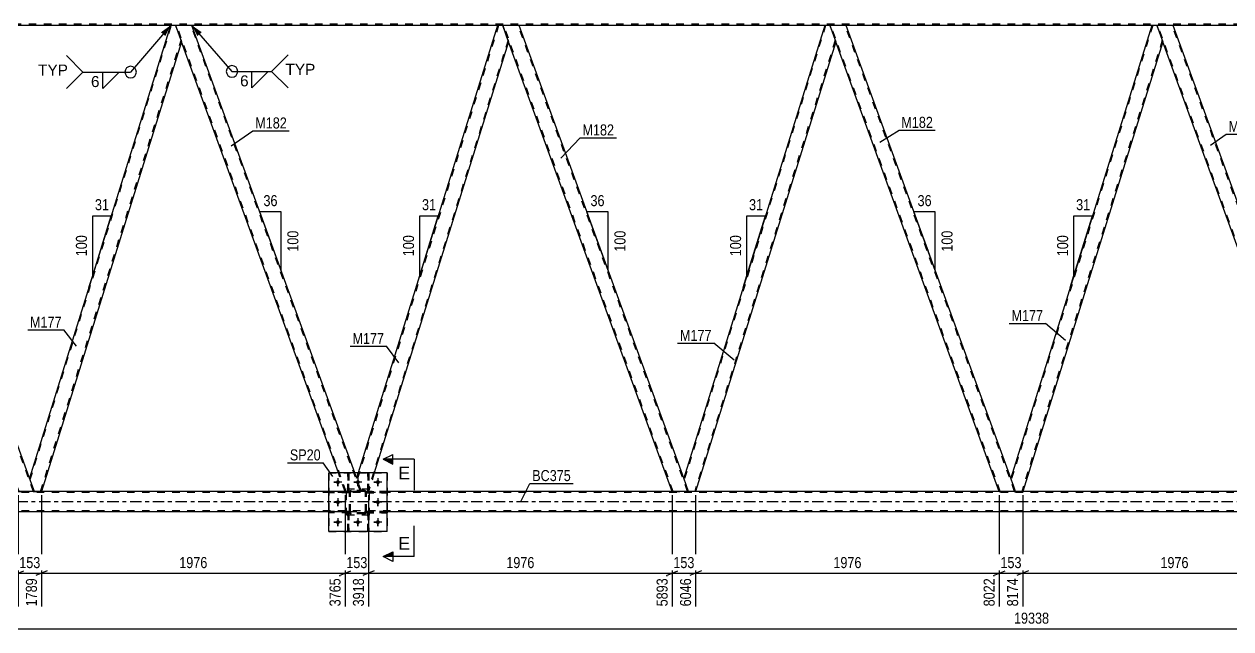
# Model space of a CAD drawing. Header units: millimetres. Extents: x 0 to 841, y 0 to 594.
# Drawn here: x 162 to 476.1, y 278.6 to 435.9 of the extents above; entities that cross this region are included whole.
import ezdxf

# ---------------------------------------------------------------- set-up
doc = ezdxf.new("R2010")
doc.units = ezdxf.units.MM
doc.linetypes.add('DXK_LINE_DOT2', pattern=[3.9198, 1.9599, -1.9599])
doc.linetypes.add('DXK_LINE_DOT3', pattern=[5.9187, 2.979, -0.9799, 0.9799, -0.9799])
doc.styles.add('Arial', font='ARIAL.TTF', dxfattribs={"height": 0.2})
doc.styles.add('Arial Narrow', font='ARIALN.TTF', dxfattribs={"height": 0.2})

# ---------------------------------------------------------------- blocks, each defined once
blk = doc.blocks.new('Part-103609051-4089 - 3646')
at = {"color": 7, "linetype": 'DXK_LINE_DOT2'}
for p, q in [((251.43, 314.29), (251.43, 319.13)), ((251.43, 319.13), (251.75, 319.13)), ((251.75, 319.13), (251.75, 314.29)), ((251.43, 314.89), (251.75, 314.89)), ((251.75, 314.29), (251.43, 314.29))]:
    blk.add_line(p, q, dxfattribs=at)
blk = doc.blocks.new('Part-103609051-4116 - 3646')
at = {"color": 7, "linetype": 'DXK_LINE_DOT2'}
for p, q in [((246.68, 314.29), (241.28, 314.29)), ((241.28, 313.97), (241.28, 314.29)), ((246.08, 313.97), (246.08, 314.29)), ((246.68, 314.29), (246.68, 313.97)), ((246.68, 313.97), (241.28, 313.97))]:
    blk.add_line(p, q, dxfattribs=at)
blk = doc.blocks.new('Part-103609051-3855 - 3646')
at = {"color": 2, "linetype": 'Continuous'}
for p, q in [((455.52, 435.53), (418.81, 317.78)), ((456.84, 435.53), (455.52, 435.53)), ((456.84, 435.53), (458.38, 431.28)), ((458.38, 431.28), (421.92, 314.31)), ((420.08, 314.31), (418.81, 317.78))]:
    blk.add_line(p, q, dxfattribs=at)
at = {"color": 7, "linetype": 'DXK_LINE_DOT2'}
for p, q in [((455.77, 435.53), (418.95, 317.41)), ((458.25, 431.66), (421.67, 314.31)), ((421.92, 314.31), (420.08, 314.31))]:
    blk.add_line(p, q, dxfattribs=at)
blk = doc.blocks.new('Part-103609051-3860 - 3646')
at = {"color": 2, "linetype": 'Continuous'}
for p, q in [((461.09, 435.53), (456.84, 435.53)), ((503.46, 319.13), (461.09, 435.53)), ((499.2, 319.13), (458.38, 431.28))]:
    blk.add_line(p, q, dxfattribs=at)
at = {"color": 7, "linetype": 'DXK_LINE_DOT2'}
for p, q in [((456.84, 435.53), (458.38, 431.28)), ((501.21, 314.31), (457.09, 435.53)), ((504.96, 314.31), (460.84, 435.53)), ((500.96, 314.31), (499.2, 319.13)), ((505.21, 314.31), (503.46, 319.13)), ((505.21, 314.31), (500.96, 314.31))]:
    blk.add_line(p, q, dxfattribs=at)
blk = doc.blocks.new('Part-103609051-3875 - 3646')
at = {"color": 2, "linetype": 'Continuous'}
for p, q in [((290.82, 435.53), (286.57, 435.53)), ((333.68, 317.78), (290.82, 435.53)), ((330.69, 314.31), (288.11, 431.28))]:
    blk.add_line(p, q, dxfattribs=at)
at = {"color": 7, "linetype": 'DXK_LINE_DOT2'}
for p, q in [((286.57, 435.53), (288.11, 431.28)), ((330.94, 314.31), (286.82, 435.53)), ((334.69, 314.31), (290.57, 435.53)), ((334.94, 314.31), (333.68, 317.78)), ((330.69, 314.31), (334.94, 314.31))]:
    blk.add_line(p, q, dxfattribs=at)
blk = doc.blocks.new('Bolt-103609051-3882 - 3646')
at = {"color": 1, "linetype": 'Continuous'}
for p, q in [((243.68, 317.77), (243.68, 317.08)), ((248.88, 317.77), (248.88, 317.08)), ((254.08, 317.77), (254.08, 317.08)), ((242.64, 316.73), (243.33, 316.73)), ((243.68, 315.69), (243.68, 316.39)), ((244.72, 316.73), (244.03, 316.73)), ((247.84, 316.73), (248.53, 316.73)), ((248.88, 315.69), (248.88, 316.39)), ((249.92, 316.73), (249.23, 316.73)), ((253.04, 316.73), (253.73, 316.73)), ((254.08, 315.69), (254.08, 316.39)), ((255.12, 316.73), (254.43, 316.73)), ((242.64, 311.53), (243.33, 311.53)), ((243.68, 312.57), (243.68, 311.88)), ((243.68, 310.49), (243.68, 311.19)), ((244.72, 311.53), (244.03, 311.53)), ((253.04, 311.53), (253.73, 311.53)), ((254.08, 312.57), (254.08, 311.88)), ((254.08, 310.49), (254.08, 311.19)), ((255.12, 311.53), (254.43, 311.53)), ((242.64, 306.33), (243.33, 306.33)), ((243.68, 307.37), (243.68, 306.68)), ((243.68, 305.29), (243.68, 305.99)), ((244.72, 306.33), (244.03, 306.33)), ((247.84, 306.33), (248.53, 306.33)), ((248.88, 307.37), (248.88, 306.68)), ((248.88, 305.29), (248.88, 305.99)), ((249.92, 306.33), (249.23, 306.33)), ((253.04, 306.33), (253.73, 306.33)), ((254.08, 307.37), (254.08, 306.68)), ((254.08, 305.29), (254.08, 305.99)), ((255.12, 306.33), (254.43, 306.33))]:
    blk.add_line(p, q, dxfattribs=at)
blk = doc.blocks.new('Part-103609051-3887 - 3646')
at = {"color": 2, "linetype": 'Continuous'}
for p, q in [((370.38, 435.53), (333.68, 317.78)), ((371.7, 435.53), (370.38, 435.53)), ((371.7, 435.53), (373.25, 431.28)), ((373.25, 431.28), (336.79, 314.31)), ((334.94, 314.31), (333.68, 317.78))]:
    blk.add_line(p, q, dxfattribs=at)
at = {"color": 7, "linetype": 'DXK_LINE_DOT2'}
for p, q in [((370.63, 435.53), (333.82, 317.41)), ((373.11, 431.65), (336.54, 314.31)), ((336.79, 314.31), (334.94, 314.31))]:
    blk.add_line(p, q, dxfattribs=at)
blk = doc.blocks.new('Part-103609051-3892 - 3646')
at = {"color": 2, "linetype": 'Continuous'}
for p, q in [((375.96, 435.53), (371.7, 435.53)), ((418.81, 317.78), (375.96, 435.53)), ((415.82, 314.31), (373.25, 431.28))]:
    blk.add_line(p, q, dxfattribs=at)
at = {"color": 7, "linetype": 'DXK_LINE_DOT2'}
for p, q in [((371.7, 435.53), (373.25, 431.28)), ((416.08, 314.31), (371.96, 435.53)), ((419.82, 314.31), (375.7, 435.53)), ((420.08, 314.31), (418.81, 317.78)), ((415.82, 314.31), (420.08, 314.31))]:
    blk.add_line(p, q, dxfattribs=at)
blk = doc.blocks.new('Part-103609051-3917 - 3646')
at = {"color": 7, "linetype": 'DXK_LINE_DOT2'}
for p, q in [((251.88, 314.93), (245.88, 314.93)), ((245.88, 308.13), (245.88, 314.93)), ((251.88, 308.13), (251.88, 314.93)), ((251.88, 308.13), (245.88, 308.13))]:
    blk.add_line(p, q, dxfattribs=at)
blk = doc.blocks.new('Part-103609051-3943 - 3646')
at = {"color": 7, "linetype": 'DXK_LINE_DOT2'}
for p, q in [((246.23, 303.93), (246.23, 308.77)), ((246.23, 308.77), (246.55, 308.77)), ((246.23, 308.17), (246.55, 308.17)), ((246.55, 308.77), (246.55, 303.93)), ((246.55, 303.93), (246.23, 303.93))]:
    blk.add_line(p, q, dxfattribs=at)
blk = doc.blocks.new('Part-103609051-3951 - 3646')
at = {"color": 2, "linetype": 'Continuous'}
for p, q in [((160.42, 314.31), (116.3, 435.53)), ((116.3, 435.53), (120.55, 435.53)), ((163.41, 317.78), (120.55, 435.53))]:
    blk.add_line(p, q, dxfattribs=at)
at = {"color": 7, "linetype": 'DXK_LINE_DOT2'}
for p, q in [((160.67, 314.31), (116.55, 435.53)), ((164.42, 314.31), (120.3, 435.53)), ((164.67, 314.31), (163.41, 317.78)), ((160.42, 314.31), (164.67, 314.31))]:
    blk.add_line(p, q, dxfattribs=at)
blk = doc.blocks.new('Part-103609051-3969 - 3646')
at = {"color": 7, "linetype": 'DXK_LINE_DOT2'}
for p, q in [((251.75, 308.77), (251.43, 308.77)), ((251.43, 308.77), (251.43, 303.93)), ((251.43, 308.17), (251.75, 308.17)), ((251.75, 303.93), (251.75, 308.77)), ((251.43, 303.93), (251.75, 303.93))]:
    blk.add_line(p, q, dxfattribs=at)
blk = doc.blocks.new('Part-103609051-3975 - 3646')
at = {"color": 2, "linetype": 'Continuous'}
for p, q in [((256.48, 319.13), (241.28, 319.13)), ((241.28, 303.93), (241.28, 319.13)), ((256.48, 303.93), (256.48, 319.13)), ((256.48, 303.93), (241.28, 303.93))]:
    blk.add_line(p, q, dxfattribs=at)
blk = doc.blocks.new('Part-103609051-3976 - 3646')
at = {"color": 7, "linetype": 'DXK_LINE_DOT2'}
for p, q in [((241.28, 319.13), (256.48, 319.13)), ((241.28, 319.13), (241.28, 303.93)), ((256.48, 319.13), (256.48, 303.93)), ((241.28, 303.93), (256.48, 303.93))]:
    blk.add_line(p, q, dxfattribs=at)
blk = doc.blocks.new('Part-103609051-3977 - 3646')
at = {"color": 7, "linetype": 'DXK_LINE_DOT2'}
for p, q in [((246.68, 314.05), (246.72, 314.24)), ((246.72, 314.24), (246.68, 314.05)), ((246.92, 314.05), (246.94, 314.14)), ((246.94, 314.14), (246.99, 314.22)), ((246.97, 314.5), (247.16, 314.53)), ((247.16, 314.53), (246.97, 314.5)), ((246.99, 314.22), (247.07, 314.27)), ((247.07, 314.27), (247.16, 314.29)), ((250.6, 314.53), (247.16, 314.53)), ((247.16, 314.29), (250.6, 314.29)), ((250.6, 314.53), (250.78, 314.5)), ((250.78, 314.5), (250.6, 314.53)), ((250.6, 314.29), (250.69, 314.27)), ((250.69, 314.27), (250.77, 314.22)), ((250.77, 314.22), (250.82, 314.14)), ((250.82, 314.14), (250.84, 314.05)), ((251.04, 314.24), (251.08, 314.05)), ((251.08, 314.05), (251.04, 314.24)), ((246.68, 309.01), (246.68, 314.05)), ((246.92, 309.01), (246.92, 314.05)), ((250.84, 309.01), (250.84, 314.05)), ((251.08, 309.01), (251.08, 314.05)), ((246.72, 308.83), (246.68, 309.01)), ((246.68, 309.01), (246.72, 308.83)), ((246.94, 308.92), (246.92, 309.01)), ((246.99, 308.84), (246.94, 308.92)), ((247.16, 308.53), (246.97, 308.57)), ((246.97, 308.57), (247.16, 308.53)), ((247.07, 308.79), (246.99, 308.84)), ((247.16, 308.77), (247.07, 308.79)), ((250.6, 308.77), (247.16, 308.77)), ((250.6, 308.53), (247.16, 308.53)), ((250.69, 308.79), (250.6, 308.77)), ((250.78, 308.57), (250.6, 308.53)), ((250.6, 308.53), (250.78, 308.57)), ((250.77, 308.84), (250.69, 308.79)), ((250.82, 308.92), (250.77, 308.84)), ((250.84, 309.01), (250.82, 308.92)), ((251.08, 309.01), (251.04, 308.83)), ((251.04, 308.83), (251.08, 309.01))]:
    blk.add_line(p, q, dxfattribs=at)
at = {"color": 7, "linetype": 'DXK_LINE_DOT3'}
blk.add_line((248.88, 311.53), (248.88, 311.53), dxfattribs=at)
at = {"color": 7, "linetype": 'DXK_LINE_DOT2'}
for centre, start, end in [((247.16, 314.05), 112.4999, 157.4999), ((247.16, 314.05), 112.4999, 157.4999), ((250.6, 314.05), 22.4999, 67.4999), ((250.6, 314.05), 22.4999, 67.4999), ((247.16, 309.01), 202.4999, 247.4999), ((247.16, 309.01), 202.4999, 247.4999), ((250.6, 309.01), 292.4999, 337.4999), ((250.6, 309.01), 292.4999, 337.4999)]:
    blk.add_arc(centre, 0.48, start, end, dxfattribs=at)
blk = doc.blocks.new('Part-103609051-3978 - 3646')
at = {"color": 7, "linetype": 'DXK_LINE_DOT2'}
for p, q in [((251.88, 314.93), (245.88, 314.93)), ((245.88, 308.13), (245.88, 314.93)), ((251.88, 308.13), (251.88, 314.93)), ((251.88, 308.13), (245.88, 308.13))]:
    blk.add_line(p, q, dxfattribs=at)
blk = doc.blocks.new('Part-103609051-3983 - 3646')
at = {"color": 7, "linetype": 'DXK_LINE_DOT2'}
for p, q in [((285.5, 435.53), (248.68, 317.41)), ((287.98, 431.66), (251.4, 314.31)), ((248.54, 317.78), (248.96, 319.13)), ((249.81, 314.31), (248.54, 317.78)), ((253.15, 319.13), (251.65, 314.31)), ((251.65, 314.31), (249.81, 314.31))]:
    blk.add_line(p, q, dxfattribs=at)
at = {"color": 2, "linetype": 'Continuous'}
for p, q in [((285.25, 435.53), (248.96, 319.13)), ((286.57, 435.53), (285.25, 435.53)), ((288.11, 431.28), (286.57, 435.53)), ((288.11, 431.28), (253.15, 319.13))]:
    blk.add_line(p, q, dxfattribs=at)
blk = doc.blocks.new('Part-103609051-3988 - 3646')
at = {"color": 2, "linetype": 'Continuous'}
for p, q in [((205.69, 435.53), (201.43, 435.53)), ((248.05, 319.13), (205.69, 435.53)), ((243.8, 319.13), (202.98, 431.28))]:
    blk.add_line(p, q, dxfattribs=at)
at = {"color": 7, "linetype": 'DXK_LINE_DOT2'}
for p, q in [((201.43, 435.53), (202.98, 431.28)), ((245.81, 314.31), (201.69, 435.53)), ((249.55, 314.31), (205.43, 435.53)), ((245.55, 314.31), (243.8, 319.13)), ((249.81, 314.31), (248.05, 319.13)), ((249.81, 314.31), (245.55, 314.31))]:
    blk.add_line(p, q, dxfattribs=at)
blk = doc.blocks.new('Part-103609051-3993 - 3646')
at = {"color": 2, "linetype": 'Continuous'}
for p, q in [((200.11, 435.53), (163.41, 317.78)), ((201.43, 435.53), (200.11, 435.53)), ((201.43, 435.53), (202.98, 431.28)), ((202.98, 431.28), (166.52, 314.31)), ((164.67, 314.31), (163.41, 317.78))]:
    blk.add_line(p, q, dxfattribs=at)
at = {"color": 7, "linetype": 'DXK_LINE_DOT2'}
for p, q in [((163.55, 317.41), (200.36, 435.53)), ((166.27, 314.31), (202.84, 431.65)), ((164.67, 314.31), (166.52, 314.31))]:
    blk.add_line(p, q, dxfattribs=at)
blk = doc.blocks.new('Part-103609051-4167 - 3646')
at = {"color": 7, "linetype": 'DXK_LINE_DOT2'}
for p, q in [((246.55, 308.77), (246.23, 308.77)), ((246.23, 308.77), (246.23, 303.93)), ((246.23, 308.17), (246.55, 308.17)), ((246.55, 303.93), (246.55, 308.77)), ((246.23, 303.93), (246.55, 303.93))]:
    blk.add_line(p, q, dxfattribs=at)
blk = doc.blocks.new('Part-103609051-4006 - 3646')
at = {"color": 2, "linetype": 'Continuous'}
for p, q in [((241.28, 314.31), (106.7, 314.31)), ((496.49, 314.31), (256.48, 314.31)), ((241.28, 309.03), (106.7, 309.03)), ((496.49, 309.03), (256.48, 309.03))]:
    blk.add_line(p, q, dxfattribs=at)
at = {"color": 7, "linetype": 'DXK_LINE_DOT2'}
for p, q in [((256.48, 314.31), (241.28, 314.31)), ((782.64, 314.07), (106.7, 314.07)), ((782.64, 309.27), (106.7, 309.27)), ((256.48, 309.03), (241.28, 309.03))]:
    blk.add_line(p, q, dxfattribs=at)
at = {"color": 7, "linetype": 'DXK_LINE_DOT3'}
blk.add_line((106.7, 311.67), (782.64, 311.67), dxfattribs=at)
blk = doc.blocks.new('Part-103609051-4131 - 3646')
at = {"color": 2, "linetype": 'Continuous'}
blk.add_line((251.75, 319.13), (251.43, 319.13), dxfattribs=at)
at = {"color": 7, "linetype": 'DXK_LINE_DOT2'}
for p, q in [((251.43, 319.13), (251.43, 314.29)), ((251.75, 314.29), (251.75, 319.13)), ((251.43, 314.89), (251.75, 314.89)), ((251.43, 314.29), (251.75, 314.29))]:
    blk.add_line(p, q, dxfattribs=at)
blk = doc.blocks.new('Part-103609051-4034 - 3646')
at = {"color": 7, "linetype": 'DXK_LINE_DOT2'}
for p, q in [((251.08, 313.97), (251.08, 314.29)), ((251.08, 314.29), (256.48, 314.29)), ((251.68, 313.97), (251.68, 314.29)), ((256.48, 314.29), (256.48, 313.97)), ((256.48, 313.97), (251.08, 313.97))]:
    blk.add_line(p, q, dxfattribs=at)
blk = doc.blocks.new('Part-103609051-4040 - 3646')
at = {"color": 7, "linetype": 'DXK_LINE_DOT2'}
for p, q in [((256.48, 314.29), (251.08, 314.29)), ((251.08, 314.29), (251.08, 313.97)), ((251.68, 313.97), (251.68, 314.29)), ((256.48, 313.97), (256.48, 314.29)), ((251.08, 313.97), (256.48, 313.97))]:
    blk.add_line(p, q, dxfattribs=at)
blk = doc.blocks.new('Part-103609051-4043 - 3646')
at = {"color": 7, "linetype": 'DXK_LINE_DOT2'}
for p, q in [((256.48, 309.09), (251.08, 309.09)), ((251.08, 309.09), (251.08, 308.77)), ((251.08, 308.77), (256.48, 308.77)), ((251.68, 308.77), (251.68, 309.09)), ((256.48, 308.77), (256.48, 309.09))]:
    blk.add_line(p, q, dxfattribs=at)
blk = doc.blocks.new('Part-103609051-4046 - 3646')
at = {"color": 7, "linetype": 'DXK_LINE_DOT2'}
for p, q in [((246.23, 314.29), (246.23, 319.13)), ((246.23, 319.13), (246.55, 319.13)), ((246.55, 319.13), (246.55, 314.29)), ((246.23, 314.89), (246.55, 314.89)), ((246.55, 314.29), (246.23, 314.29))]:
    blk.add_line(p, q, dxfattribs=at)
blk = doc.blocks.new('Part-103609051-4077 - 3646')
at = {"color": 7, "linetype": 'DXK_LINE_DOT2'}
for p, q in [((608.1, 435.85), (106.7, 435.85)), ((546.23, 435.53), (200.11, 435.53)), ((205.69, 435.53), (200.11, 435.53)), ((290.82, 435.53), (285.25, 435.53)), ((461.09, 435.53), (455.52, 435.53))]:
    blk.add_line(p, q, dxfattribs=at)
at = {"color": 2, "linetype": 'Continuous'}
for p, q in [((200.11, 435.53), (120.55, 435.53)), ((285.25, 435.53), (205.69, 435.53)), ((455.52, 435.53), (290.82, 435.53)), ((540.65, 435.53), (461.09, 435.53))]:
    blk.add_line(p, q, dxfattribs=at)
blk = doc.blocks.new('Bolt-103609051-4078 - 3646')
at = {"linetype": 'Continuous'}
for points in [[(244.2, 316.73, -1), (243.16, 316.73, -1)], [(249.4, 316.73, -1), (248.36, 316.73, -1)], [(254.6, 316.73, -1), (253.56, 316.73, -1)], [(244.2, 311.53, -1), (243.16, 311.53, -1)], [(254.6, 311.53, -1), (253.56, 311.53, -1)], [(244.2, 306.33, -1), (243.16, 306.33, -1)], [(249.4, 306.33, -1), (248.36, 306.33, -1)], [(254.6, 306.33, -1), (253.56, 306.33, -1)]]:
    blk.add_hatch(color=1, dxfattribs=at).paths.add_polyline_path(points)
at = {"color": 1, "linetype": 'Continuous'}
for p, q in [((243.68, 317.77), (243.68, 315.69)), ((248.88, 317.77), (248.88, 315.69)), ((254.08, 317.77), (254.08, 315.69)), ((244.72, 316.73), (242.64, 316.73)), ((249.92, 316.73), (247.84, 316.73)), ((255.12, 316.73), (253.04, 316.73)), ((244.72, 311.53), (242.64, 311.53)), ((243.68, 312.57), (243.68, 310.49)), ((255.12, 311.53), (253.04, 311.53)), ((254.08, 312.57), (254.08, 310.49)), ((244.72, 306.33), (242.64, 306.33)), ((243.68, 307.37), (243.68, 305.29)), ((249.92, 306.33), (247.84, 306.33)), ((248.88, 307.37), (248.88, 305.29)), ((255.12, 306.33), (253.04, 306.33)), ((254.08, 307.37), (254.08, 305.29))]:
    blk.add_line(p, q, dxfattribs=at)
blk = doc.blocks.new('Part-103609051-4083 - 3646')
at = {"color": 7, "linetype": 'DXK_LINE_DOT2'}
for p, q in [((251.43, 303.93), (251.43, 308.77)), ((251.43, 308.77), (251.75, 308.77)), ((251.43, 308.17), (251.75, 308.17)), ((251.75, 308.77), (251.75, 303.93)), ((251.75, 303.93), (251.43, 303.93))]:
    blk.add_line(p, q, dxfattribs=at)
blk = doc.blocks.new('Part-103609051-4097 - 3646')
at = {"color": 7, "linetype": 'DXK_LINE_DOT2'}
for p, q in [((246.68, 314.05), (246.72, 314.24)), ((246.72, 314.24), (246.68, 314.05)), ((246.92, 314.05), (246.94, 314.14)), ((246.94, 314.14), (246.99, 314.22)), ((246.97, 314.5), (247.16, 314.53)), ((247.16, 314.53), (246.97, 314.5)), ((246.99, 314.22), (247.07, 314.27)), ((247.07, 314.27), (247.16, 314.29)), ((250.6, 314.53), (247.16, 314.53)), ((247.16, 314.29), (250.6, 314.29)), ((250.6, 314.53), (250.78, 314.5)), ((250.78, 314.5), (250.6, 314.53)), ((250.6, 314.29), (250.69, 314.27)), ((250.69, 314.27), (250.77, 314.22)), ((250.77, 314.22), (250.82, 314.14)), ((250.82, 314.14), (250.84, 314.05)), ((251.04, 314.24), (251.08, 314.05)), ((251.08, 314.05), (251.04, 314.24)), ((246.68, 309.01), (246.68, 314.05)), ((246.92, 309.01), (246.92, 314.05)), ((250.84, 309.01), (250.84, 314.05)), ((251.08, 309.01), (251.08, 314.05)), ((246.72, 308.83), (246.68, 309.01)), ((246.68, 309.01), (246.72, 308.83)), ((246.94, 308.92), (246.92, 309.01)), ((246.99, 308.84), (246.94, 308.92)), ((247.16, 308.53), (246.97, 308.57)), ((246.97, 308.57), (247.16, 308.53)), ((247.07, 308.79), (246.99, 308.84)), ((247.16, 308.77), (247.07, 308.79)), ((250.6, 308.77), (247.16, 308.77)), ((250.6, 308.53), (247.16, 308.53)), ((250.69, 308.79), (250.6, 308.77)), ((250.78, 308.57), (250.6, 308.53)), ((250.6, 308.53), (250.78, 308.57)), ((250.77, 308.84), (250.69, 308.79)), ((250.82, 308.92), (250.77, 308.84)), ((250.84, 309.01), (250.82, 308.92)), ((251.08, 309.01), (251.04, 308.83)), ((251.04, 308.83), (251.08, 309.01))]:
    blk.add_line(p, q, dxfattribs=at)
at = {"color": 7, "linetype": 'DXK_LINE_DOT3'}
blk.add_line((248.88, 311.53), (248.88, 311.53), dxfattribs=at)
at = {"color": 7, "linetype": 'DXK_LINE_DOT2'}
for centre, start, end in [((247.16, 314.05), 112.4999, 157.4999), ((247.16, 314.05), 112.4999, 157.4999), ((250.6, 314.05), 22.4999, 67.4999), ((250.6, 314.05), 22.4999, 67.4999), ((247.16, 309.01), 202.4999, 247.4999), ((247.16, 309.01), 202.4999, 247.4999), ((250.6, 309.01), 292.4999, 337.4999), ((250.6, 309.01), 292.4999, 337.4999)]:
    blk.add_arc(centre, 0.48, start, end, dxfattribs=at)
blk = doc.blocks.new('Part-103609051-4100 - 3646')
at = {"color": 7, "linetype": 'DXK_LINE_DOT2'}
for p, q in [((246.68, 314.29), (241.28, 314.29)), ((241.28, 314.29), (241.28, 313.97)), ((246.08, 313.97), (246.08, 314.29)), ((246.68, 313.97), (246.68, 314.29)), ((246.68, 313.97), (241.28, 313.97))]:
    blk.add_line(p, q, dxfattribs=at)
blk = doc.blocks.new('Part-103609051-4101 - 3646')
at = {"color": 7, "linetype": 'DXK_LINE_DOT2'}
for p, q in [((246.68, 309.09), (241.28, 309.09)), ((241.28, 309.09), (241.28, 308.77)), ((246.68, 308.77), (241.28, 308.77)), ((246.08, 308.77), (246.08, 309.09)), ((246.68, 308.77), (246.68, 309.09))]:
    blk.add_line(p, q, dxfattribs=at)
blk = doc.blocks.new('Part-103609051-4113 - 3646')
at = {"color": 7, "linetype": 'DXK_LINE_DOT2'}
for p, q in [((251.08, 308.77), (251.08, 309.09)), ((251.08, 309.09), (256.48, 309.09)), ((256.48, 308.77), (251.08, 308.77)), ((251.68, 308.77), (251.68, 309.09)), ((256.48, 309.09), (256.48, 308.77))]:
    blk.add_line(p, q, dxfattribs=at)
blk = doc.blocks.new('Part-103609051-4119 - 3646')
at = {"color": 7, "linetype": 'DXK_LINE_DOT2'}
for p, q in [((246.68, 309.09), (241.28, 309.09)), ((241.28, 308.77), (241.28, 309.09)), ((246.68, 308.77), (241.28, 308.77)), ((246.08, 308.77), (246.08, 309.09)), ((246.68, 309.09), (246.68, 308.77))]:
    blk.add_line(p, q, dxfattribs=at)
blk = doc.blocks.new('Part-103609051-4122 - 3646')
at = {"color": 2, "linetype": 'Continuous'}
blk.add_line((246.55, 319.13), (246.23, 319.13), dxfattribs=at)
at = {"color": 7, "linetype": 'DXK_LINE_DOT2'}
for p, q in [((246.23, 319.13), (246.23, 314.29)), ((246.55, 314.29), (246.55, 319.13)), ((246.23, 314.89), (246.55, 314.89)), ((246.23, 314.29), (246.55, 314.29))]:
    blk.add_line(p, q, dxfattribs=at)
blk = doc.blocks.new('AngleDimension-103609051-23101 - 3646')
at = {"color": 7, "linetype": 'Continuous'}
for p, q in [((435.25, 385.97), (440.07, 385.97)), ((435.25, 370.5), (440.07, 385.97)), ((435.25, 370.5), (435.25, 385.97)), ((434.28, 367.39), (435.25, 370.5))]:
    blk.add_line(p, q, dxfattribs=at)
at = {"color": 0}
for points in [[(440.09, 386.87), (440.09, 391.07), (435.23, 391.07), (435.23, 386.87)], [(434.35, 381.58), (430.15, 381.58), (430.15, 374.89), (434.35, 374.89)]]:
    blk.add_wipeout(points, dxfattribs=at)
at = {"color": 3, "style": 'Arial Narrow'}
blk.add_text('31', height=2.863, dxfattribs=at).set_placement((435.83, 387.47))
blk.add_text('100', height=2.863, rotation=90.0002, dxfattribs=at).set_placement((433.75, 375.49))
blk = doc.blocks.new('AngleDimension-103609051-23032 - 3646')
at = {"color": 7, "linetype": 'Continuous'}
for p, q in [((179.84, 385.97), (184.66, 385.97)), ((179.84, 370.5), (184.66, 385.97)), ((179.84, 370.5), (179.84, 385.97)), ((178.87, 367.39), (179.84, 370.5))]:
    blk.add_line(p, q, dxfattribs=at)
at = {"color": 0}
for points in [[(184.68, 386.87), (184.68, 391.07), (179.83, 391.07), (179.83, 386.87)], [(178.94, 381.58), (174.74, 381.58), (174.74, 374.89), (178.94, 374.89)]]:
    blk.add_wipeout(points, dxfattribs=at)
at = {"color": 3, "style": 'Arial Narrow'}
blk.add_text('31', height=2.863, dxfattribs=at).set_placement((180.43, 387.47))
blk.add_text('100', height=2.863, rotation=90.0002, dxfattribs=at).set_placement((178.34, 375.49))
blk = doc.blocks.new('StraightDimension-103609051-4282 - 3646')
at = {"color": 7, "linetype": 'Continuous'}
for p, q in [((336.79, 313.31), (336.79, 284.42)), ((415.82, 313.31), (415.82, 284.42)), ((338.29, 293.63), (335.29, 292.43)), ((336.79, 293.03), (415.82, 293.03)), ((414.32, 292.43), (417.32, 293.63))]:
    blk.add_line(p, q, dxfattribs=at)
at = {"color": 0}
blk.add_wipeout([(380.56, 293.78), (380.56, 297.98), (372.05, 297.98), (372.05, 293.78)], dxfattribs=at)
at = {"color": 0, "linetype": 'Continuous'}
blk.add_wipeout([(415.22, 292.33), (411.02, 292.33), (411.02, 283.82), (415.22, 283.82)], dxfattribs=at)
at = {"color": 3, "style": 'Arial Narrow'}
blk.add_text('1976', height=2.863, dxfattribs=at).set_placement((372.65, 294.38))
at = {"color": 3, "linetype": 'Continuous', "style": 'Arial Narrow'}
blk.add_text('8022', height=2.863, rotation=90.0002, dxfattribs=at).set_placement((414.62, 284.42))
blk = doc.blocks.new('AngleDimension-103609051-23045 - 3646')
at = {"color": 7, "linetype": 'Continuous'}
for p, q in [((264.98, 385.97), (269.8, 385.97)), ((264.98, 370.5), (269.8, 385.97)), ((264.98, 370.5), (264.98, 385.97)), ((264.01, 367.39), (264.98, 370.5))]:
    blk.add_line(p, q, dxfattribs=at)
at = {"color": 0}
for points in [[(269.82, 386.87), (269.82, 391.07), (264.96, 391.07), (264.96, 386.87)], [(264.08, 381.58), (259.88, 381.58), (259.88, 374.89), (264.08, 374.89)]]:
    blk.add_wipeout(points, dxfattribs=at)
at = {"color": 3, "style": 'Arial Narrow'}
blk.add_text('31', height=2.863, dxfattribs=at).set_placement((265.56, 387.47))
blk.add_text('100', height=2.863, rotation=90.0002, dxfattribs=at).set_placement((263.48, 375.49))
blk = doc.blocks.new('AngleDimension-103609051-23073 - 3646')
at = {"color": 7, "linetype": 'Continuous'}
for p, q in [((350.11, 385.97), (354.93, 385.97)), ((350.11, 370.5), (354.93, 385.97)), ((350.11, 370.5), (350.11, 385.97)), ((349.14, 367.39), (350.11, 370.5))]:
    blk.add_line(p, q, dxfattribs=at)
at = {"color": 0}
for points in [[(354.95, 386.87), (354.95, 391.07), (350.09, 391.07), (350.09, 386.87)], [(349.21, 381.58), (345.01, 381.58), (345.01, 374.89), (349.21, 374.89)]]:
    blk.add_wipeout(points, dxfattribs=at)
at = {"color": 3, "style": 'Arial Narrow'}
blk.add_text('31', height=2.863, dxfattribs=at).set_placement((350.69, 387.47))
blk.add_text('100', height=2.863, rotation=90.0002, dxfattribs=at).set_placement((348.61, 375.49))
blk = doc.blocks.new('StraightDimension-103609051-4320 - 3646')
at = {"color": 7, "linetype": 'Continuous'}
for p, q in [((421.92, 313.31), (421.92, 284.42)), ((500.96, 313.31), (500.96, 282.59)), ((423.42, 293.63), (420.42, 292.43)), ((421.92, 293.03), (500.96, 293.03)), ((499.46, 292.43), (502.46, 293.63))]:
    blk.add_line(p, q, dxfattribs=at)
at = {"color": 0}
blk.add_wipeout([(465.7, 293.78), (465.7, 297.98), (457.18, 297.98), (457.18, 293.78)], dxfattribs=at)
at = {"color": 0, "linetype": 'Continuous'}
blk.add_wipeout([(500.36, 292.33), (496.16, 292.33), (496.16, 281.99), (500.36, 281.99)], dxfattribs=at)
at = {"color": 3, "style": 'Arial Narrow'}
blk.add_text('1976', height=2.863, dxfattribs=at).set_placement((457.78, 294.38))
at = {"color": 3, "linetype": 'Continuous', "style": 'Arial Narrow'}
blk.add_text('10150', height=2.863, rotation=90.0002, dxfattribs=at).set_placement((499.76, 282.59))
blk = doc.blocks.new('StraightDimension-103609051-4497 - 3646')
at = {"color": 7, "linetype": 'Continuous'}
blk.add_line((54.97, 278.57), (793.5, 278.57), dxfattribs=at)
at = {"color": 0}
blk.add_wipeout([(429.4, 279.32), (429.4, 283.52), (419.06, 283.52), (419.06, 279.32)], dxfattribs=at)
at = {"color": 3, "style": 'Arial Narrow'}
blk.add_text('19338', height=2.863, dxfattribs=at).set_placement((419.66, 279.92))
blk = doc.blocks.new('AngleDimension-103609051-23103 - 3646')
at = {"color": 7, "linetype": 'Continuous'}
for p, q in [((397.36, 376.73), (393.61, 387.02)), ((399.15, 387.02), (393.61, 387.02)), ((399.15, 371.8), (393.61, 387.02)), ((399.15, 371.8), (399.15, 387.02))]:
    blk.add_line(p, q, dxfattribs=at)
at = {"color": 0}
for points in [[(398.81, 387.92), (398.81, 392.12), (393.96, 392.12), (393.96, 387.92)], [(404.25, 382.75), (400.05, 382.75), (400.05, 376.07), (404.25, 376.07)]]:
    blk.add_wipeout(points, dxfattribs=at)
at = {"color": 3, "style": 'Arial Narrow'}
blk.add_text('36', height=2.863, dxfattribs=at).set_placement((394.56, 388.52))
blk.add_text('100', height=2.863, rotation=90.0002, dxfattribs=at).set_placement((403.65, 376.67))
blk = doc.blocks.new('StraightDimension-103609051-4206 - 3646')
at = {"color": 7, "linetype": 'Continuous'}
for p, q in [((166.52, 313.31), (166.52, 284.42)), ((245.55, 313.31), (245.55, 284.42)), ((168.02, 293.63), (165.02, 292.43)), ((166.52, 293.03), (245.55, 293.03)), ((244.05, 292.43), (247.05, 293.63))]:
    blk.add_line(p, q, dxfattribs=at)
at = {"color": 0}
blk.add_wipeout([(210.29, 293.78), (210.29, 297.98), (201.78, 297.98), (201.78, 293.78)], dxfattribs=at)
at = {"color": 0, "linetype": 'Continuous'}
blk.add_wipeout([(244.95, 292.33), (240.75, 292.33), (240.75, 283.82), (244.95, 283.82)], dxfattribs=at)
at = {"color": 3, "style": 'Arial Narrow'}
blk.add_text('1976', height=2.863, dxfattribs=at).set_placement((202.38, 294.38))
at = {"color": 3, "linetype": 'Continuous', "style": 'Arial Narrow'}
blk.add_text('3765', height=2.863, rotation=90.0002, dxfattribs=at).set_placement((244.35, 284.42))
blk = doc.blocks.new('StraightDimension-103609051-4225 - 3646')
at = {"color": 7, "linetype": 'Continuous'}
for p, q in [((245.55, 313.31), (245.55, 284.42)), ((251.65, 313.31), (251.65, 284.42)), ((244.05, 292.43), (247.05, 293.63)), ((245.55, 293.03), (251.65, 293.03)), ((253.15, 293.63), (250.15, 292.43))]:
    blk.add_line(p, q, dxfattribs=at)
at = {"color": 0}
blk.add_wipeout([(251.94, 293.78), (251.94, 297.98), (245.26, 297.98), (245.26, 293.78)], dxfattribs=at)
at = {"color": 3, "style": 'Arial Narrow'}
blk.add_text('153', height=2.863, dxfattribs=at).set_placement((245.86, 294.38))
at = {"color": 0, "linetype": 'Continuous'}
blk.add_wipeout([(251.05, 292.33), (246.85, 292.33), (246.85, 283.82), (251.05, 283.82)], dxfattribs=at)
at = {"color": 3, "linetype": 'Continuous', "style": 'Arial Narrow'}
blk.add_text('3918', height=2.863, rotation=90.0002, dxfattribs=at).set_placement((250.45, 284.42))
blk = doc.blocks.new('StraightDimension-103609051-4244 - 3646')
at = {"color": 7, "linetype": 'Continuous'}
for p, q in [((251.65, 313.31), (251.65, 284.42)), ((330.69, 313.31), (330.69, 284.42)), ((253.15, 293.63), (250.15, 292.43)), ((251.65, 293.03), (330.69, 293.03)), ((329.19, 292.43), (332.19, 293.63))]:
    blk.add_line(p, q, dxfattribs=at)
at = {"color": 0}
blk.add_wipeout([(295.43, 293.78), (295.43, 297.98), (286.91, 297.98), (286.91, 293.78)], dxfattribs=at)
at = {"color": 0, "linetype": 'Continuous'}
blk.add_wipeout([(330.09, 292.33), (325.89, 292.33), (325.89, 283.82), (330.09, 283.82)], dxfattribs=at)
at = {"color": 3, "style": 'Arial Narrow'}
blk.add_text('1976', height=2.863, dxfattribs=at).set_placement((287.51, 294.38))
at = {"color": 3, "linetype": 'Continuous', "style": 'Arial Narrow'}
blk.add_text('5893', height=2.863, rotation=90.0002, dxfattribs=at).set_placement((329.49, 284.42))
blk = doc.blocks.new('StraightDimension-103609051-4263 - 3646')
at = {"color": 7, "linetype": 'Continuous'}
for p, q in [((330.69, 313.31), (330.69, 284.42)), ((336.79, 313.31), (336.79, 284.42)), ((329.19, 292.43), (332.19, 293.63)), ((330.69, 293.03), (336.79, 293.03)), ((338.29, 293.63), (335.29, 292.43))]:
    blk.add_line(p, q, dxfattribs=at)
at = {"color": 0}
blk.add_wipeout([(337.08, 293.78), (337.08, 297.98), (330.39, 297.98), (330.39, 293.78)], dxfattribs=at)
at = {"color": 3, "style": 'Arial Narrow'}
blk.add_text('153', height=2.863, dxfattribs=at).set_placement((330.99, 294.38))
at = {"color": 0, "linetype": 'Continuous'}
blk.add_wipeout([(336.19, 292.33), (331.99, 292.33), (331.99, 283.82), (336.19, 283.82)], dxfattribs=at)
at = {"color": 3, "linetype": 'Continuous', "style": 'Arial Narrow'}
blk.add_text('6046', height=2.863, rotation=90.0002, dxfattribs=at).set_placement((335.59, 284.42))
blk = doc.blocks.new('StraightDimension-103609051-4301 - 3646')
at = {"color": 7, "linetype": 'Continuous'}
for p, q in [((415.82, 313.31), (415.82, 284.42)), ((421.92, 313.31), (421.92, 284.42)), ((414.32, 292.43), (417.32, 293.63)), ((415.82, 293.03), (421.92, 293.03)), ((423.42, 293.63), (420.42, 292.43))]:
    blk.add_line(p, q, dxfattribs=at)
at = {"color": 0}
blk.add_wipeout([(422.21, 293.78), (422.21, 297.98), (415.53, 297.98), (415.53, 293.78)], dxfattribs=at)
at = {"color": 3, "style": 'Arial Narrow'}
blk.add_text('153', height=2.863, dxfattribs=at).set_placement((416.13, 294.38))
at = {"color": 0, "linetype": 'Continuous'}
blk.add_wipeout([(421.32, 292.33), (417.12, 292.33), (417.12, 283.82), (421.32, 283.82)], dxfattribs=at)
at = {"color": 3, "linetype": 'Continuous', "style": 'Arial Narrow'}
blk.add_text('8174', height=2.863, rotation=90.0002, dxfattribs=at).set_placement((420.72, 284.42))
blk = doc.blocks.new('StraightDimension-103609051-4465 - 3646')
at = {"color": 7, "linetype": 'Continuous'}
for p, q in [((160.42, 313.31), (160.42, 284.42)), ((166.52, 313.31), (166.52, 284.42)), ((158.92, 292.43), (161.92, 293.63)), ((160.42, 293.03), (166.52, 293.03)), ((168.02, 293.63), (165.02, 292.43))]:
    blk.add_line(p, q, dxfattribs=at)
at = {"color": 0}
blk.add_wipeout([(166.81, 293.78), (166.81, 297.98), (160.13, 297.98), (160.13, 293.78)], dxfattribs=at)
at = {"color": 3, "style": 'Arial Narrow'}
blk.add_text('153', height=2.863, dxfattribs=at).set_placement((160.73, 294.38))
at = {"color": 0, "linetype": 'Continuous'}
blk.add_wipeout([(165.92, 292.33), (161.72, 292.33), (161.72, 283.82), (165.92, 283.82)], dxfattribs=at)
at = {"color": 3, "linetype": 'Continuous', "style": 'Arial Narrow'}
blk.add_text('1789', height=2.863, rotation=90.0002, dxfattribs=at).set_placement((165.32, 284.42))
blk = doc.blocks.new('AngleDimension-103609051-23047 - 3646')
at = {"color": 7, "linetype": 'Continuous'}
for p, q in [((227.09, 376.73), (223.34, 387.02)), ((228.88, 387.02), (223.34, 387.02)), ((228.88, 371.8), (223.34, 387.02)), ((228.88, 371.8), (228.88, 387.02))]:
    blk.add_line(p, q, dxfattribs=at)
at = {"color": 0}
for points in [[(228.54, 387.92), (228.54, 392.12), (223.69, 392.12), (223.69, 387.92)], [(233.98, 382.75), (229.78, 382.75), (229.78, 376.07), (233.98, 376.07)]]:
    blk.add_wipeout(points, dxfattribs=at)
at = {"color": 3, "style": 'Arial Narrow'}
blk.add_text('36', height=2.863, dxfattribs=at).set_placement((224.29, 388.52))
blk.add_text('100', height=2.863, rotation=90.0002, dxfattribs=at).set_placement((233.38, 376.67))
blk = doc.blocks.new('AngleDimension-103609051-23075 - 3646')
at = {"color": 7, "linetype": 'Continuous'}
for p, q in [((312.23, 376.73), (308.48, 387.02)), ((314.02, 387.02), (308.48, 387.02)), ((314.02, 371.8), (308.48, 387.02)), ((314.02, 371.8), (314.02, 387.02))]:
    blk.add_line(p, q, dxfattribs=at)
at = {"color": 0}
for points in [[(313.68, 387.92), (313.68, 392.12), (308.82, 392.12), (308.82, 387.92)], [(319.12, 382.75), (314.92, 382.75), (314.92, 376.07), (319.12, 376.07)]]:
    blk.add_wipeout(points, dxfattribs=at)
at = {"color": 3, "style": 'Arial Narrow'}
blk.add_text('36', height=2.863, dxfattribs=at).set_placement((309.42, 388.52))
blk.add_text('100', height=2.863, rotation=90.0002, dxfattribs=at).set_placement((318.52, 376.67))
blk = doc.blocks.new('Mark-103609051-3856 - 3646')
at = {"color": 0}
blk.add_wipeout([(483.75, 407.81), (483.75, 410.81), (475.52, 410.81), (475.52, 407.81)], dxfattribs=at)
blk.add_wipeout([(483.75, 407.81), (483.75, 410.81), (475.52, 410.81), (475.52, 407.81)], dxfattribs=at)
at = {"color": 30, "linetype": 'Continuous'}
for p, q in [((470.8, 404.39), (474.92, 407.21)), ((474.92, 407.21), (484.35, 407.21))]:
    blk.add_line(p, q, dxfattribs=at)
at = {"color": 3, "style": 'Arial Narrow'}
blk.add_text('M182', height=2.863, dxfattribs=at).set_placement((475.52, 407.81))
blk = doc.blocks.new('WeldMark-103609051-5387 - 3646')
at = {"linetype": 'Continuous'}
blk.add_hatch(color=30, dxfattribs=at).paths.add_polyline_path([(207.09, 432.78), (205.69, 435.53), (208.22, 433.76)])
at = {"color": 30, "linetype": 'Continuous'}
blk.add_line((205.69, 435.53), (216.1, 423.57), dxfattribs=at)
at = {"color": 3, "linetype": 'Continuous'}
for q in [(230.71, 427.86), (230.71, 419.29)]:
    blk.add_line((226.42, 423.57), q, dxfattribs=at)
blk.add_arc((216.1, 423.57), 1.5, 90, 270, dxfattribs=at)
at = {"color": 0}
blk.add_wipeout([(220.62, 419.47), (220.62, 422.87), (218, 422.87), (218, 419.47)], dxfattribs=at)
at = {"color": 30, "linetype": 'Continuous'}
blk.add_line((216.1, 423.57), (226.42, 423.57), dxfattribs=at)
at = {"color": 3, "linetype": 'Continuous'}
for p, q in [((221.28, 423.57), (225.56, 423.57)), ((225.56, 423.57), (221.28, 419.29)), ((221.28, 419.29), (221.28, 423.57))]:
    blk.add_line(p, q, dxfattribs=at)
blk.add_arc((216.1, 423.57), 1.5, 270, 90, dxfattribs=at)
at = {"color": 3, "style": 'Arial'}
blk.add_text('6', height=2.87, dxfattribs=at).set_placement((218.2, 419.67))
at = {"color": 0, "linetype": 'Continuous'}
blk.add_wipeout([(237.8, 422.67), (237.8, 425.67), (230.02, 425.67), (230.02, 422.67)], dxfattribs=at)
blk.add_wipeout([(237.8, 422.67), (237.8, 425.67), (230.02, 425.67), (230.02, 422.67)], dxfattribs=at)
at = {"color": 3, "linetype": 'Continuous', "style": 'Arial'}
blk.add_text('TYP', height=2.865, dxfattribs=at).set_placement((230.02, 422.67))
blk = doc.blocks.new('Mark-103609051-3851 - 3646')
at = {"color": 0}
blk.add_wipeout([(427.24, 358.63), (427.24, 361.63), (419.01, 361.63), (419.01, 358.63)], dxfattribs=at)
blk.add_wipeout([(427.24, 358.63), (427.24, 361.63), (419.01, 361.63), (419.01, 358.63)], dxfattribs=at)
at = {"color": 30, "linetype": 'Continuous'}
for p in [(418.41, 358.03), (433.09, 353.58)]:
    blk.add_line(p, (427.84, 358.03), dxfattribs=at)
at = {"color": 3, "style": 'Arial Narrow'}
blk.add_text('M177', height=2.863, dxfattribs=at).set_placement((419.01, 358.63))
blk = doc.blocks.new('Mark-103609051-3871 - 3646')
at = {"color": 0}
blk.add_wipeout([(315.55, 406.9), (315.55, 409.9), (307.33, 409.9), (307.33, 406.9)], dxfattribs=at)
blk.add_wipeout([(315.55, 406.9), (315.55, 409.9), (307.33, 409.9), (307.33, 406.9)], dxfattribs=at)
at = {"color": 30, "linetype": 'Continuous'}
for p, q in [((301.74, 400.96), (306.73, 406.3)), ((306.73, 406.3), (316.15, 406.3))]:
    blk.add_line(p, q, dxfattribs=at)
at = {"color": 3, "style": 'Arial Narrow'}
blk.add_text('M182', height=2.863, dxfattribs=at).set_placement((307.33, 406.9))
blk = doc.blocks.new('Mark-103609051-3883 - 3646')
at = {"color": 0}
blk.add_wipeout([(340.93, 353.48), (340.93, 356.48), (332.71, 356.48), (332.71, 353.48)], dxfattribs=at)
blk.add_wipeout([(340.93, 353.48), (340.93, 356.48), (332.71, 356.48), (332.71, 353.48)], dxfattribs=at)
at = {"color": 30, "linetype": 'Continuous'}
for p in [(332.11, 352.88), (346.78, 348.43)]:
    blk.add_line(p, (341.53, 352.88), dxfattribs=at)
at = {"color": 3, "style": 'Arial Narrow'}
blk.add_text('M177', height=2.863, dxfattribs=at).set_placement((332.71, 353.48))
blk = doc.blocks.new('Mark-103609051-3888 - 3646')
at = {"color": 0}
blk.add_wipeout([(398.56, 408.88), (398.56, 411.88), (390.34, 411.88), (390.34, 408.88)], dxfattribs=at)
blk.add_wipeout([(398.56, 408.88), (398.56, 411.88), (390.34, 411.88), (390.34, 408.88)], dxfattribs=at)
at = {"color": 30, "linetype": 'Continuous'}
for p, q in [((384.7, 405.13), (389.74, 408.28)), ((389.74, 408.28), (399.16, 408.28))]:
    blk.add_line(p, q, dxfattribs=at)
at = {"color": 3, "style": 'Arial Narrow'}
blk.add_text('M182', height=2.863, dxfattribs=at).set_placement((390.34, 408.88))
blk = doc.blocks.new('Mark-103609051-3971 - 3646')
at = {"color": 0}
blk.add_wipeout([(239.2, 322.39), (239.2, 325.39), (231.16, 325.39), (231.16, 322.39)], dxfattribs=at)
blk.add_wipeout([(239.2, 322.39), (239.2, 325.39), (231.16, 325.39), (231.16, 322.39)], dxfattribs=at)
at = {"color": 30, "linetype": 'Continuous'}
for p in [(230.56, 321.79), (242.33, 318.21)]:
    blk.add_line(p, (239.8, 321.79), dxfattribs=at)
at = {"color": 3, "style": 'Arial Narrow'}
blk.add_text('SP20', height=2.863, dxfattribs=at).set_placement((231.16, 322.39))
blk = doc.blocks.new('Mark-103609051-3979 - 3646')
at = {"color": 0}
blk.add_wipeout([(255.69, 352.66), (255.69, 355.66), (247.47, 355.66), (247.47, 352.66)], dxfattribs=at)
blk.add_wipeout([(255.69, 352.66), (255.69, 355.66), (247.47, 355.66), (247.47, 352.66)], dxfattribs=at)
at = {"color": 30, "linetype": 'Continuous'}
for p in [(246.87, 352.06), (259.49, 347.78)]:
    blk.add_line(p, (256.29, 352.06), dxfattribs=at)
at = {"color": 3, "style": 'Arial Narrow'}
blk.add_text('M177', height=2.863, dxfattribs=at).set_placement((247.47, 352.66))
blk = doc.blocks.new('Mark-103609051-3984 - 3646')
at = {"color": 0}
blk.add_wipeout([(230.38, 408.72), (230.38, 411.72), (222.16, 411.72), (222.16, 408.72)], dxfattribs=at)
blk.add_wipeout([(230.38, 408.72), (230.38, 411.72), (222.16, 411.72), (222.16, 408.72)], dxfattribs=at)
at = {"color": 30, "linetype": 'Continuous'}
for p, q in [((215.86, 404.18), (221.56, 408.12)), ((221.56, 408.12), (230.98, 408.12))]:
    blk.add_line(p, q, dxfattribs=at)
at = {"color": 3, "style": 'Arial Narrow'}
blk.add_text('M182', height=2.863, dxfattribs=at).set_placement((222.16, 408.72))
blk = doc.blocks.new('Mark-103609051-3989 - 3646')
at = {"color": 0}
blk.add_wipeout([(171.76, 356.91), (171.76, 359.91), (163.53, 359.91), (163.53, 356.91)], dxfattribs=at)
blk.add_wipeout([(171.76, 356.91), (171.76, 359.91), (163.53, 359.91), (163.53, 356.91)], dxfattribs=at)
at = {"color": 30, "linetype": 'Continuous'}
for p in [(162.93, 356.31), (175.65, 352.12)]:
    blk.add_line(p, (172.36, 356.31), dxfattribs=at)
at = {"color": 3, "style": 'Arial Narrow'}
blk.add_text('M177', height=2.863, dxfattribs=at).set_placement((163.53, 356.91))
blk = doc.blocks.new('Mark-103609051-4002 - 3646')
at = {"color": 0}
blk.add_wipeout([(304.3, 317.01), (304.3, 320.01), (294.25, 320.01), (294.25, 317.01)], dxfattribs=at)
blk.add_wipeout([(304.3, 317.01), (304.3, 320.01), (294.25, 320.01), (294.25, 317.01)], dxfattribs=at)
at = {"color": 30, "linetype": 'Continuous'}
for p, q in [((291.41, 311.83), (293.65, 316.41)), ((293.65, 316.41), (304.9, 316.41))]:
    blk.add_line(p, q, dxfattribs=at)
at = {"color": 3, "style": 'Arial Narrow'}
blk.add_text('BC375', height=2.863, dxfattribs=at).set_placement((294.25, 317.01))
blk = doc.blocks.new('SectionMark-103609051-5373 - 3646')
at = {"color": 6, "linetype": 'Continuous'}
for p, q in [((255.48, 322.67), (257.98, 323.92)), ((263.48, 322.67), (255.48, 322.67)), ((263.48, 297.38), (255.48, 297.38)), ((257.98, 296.13), (255.48, 297.38))]:
    blk.add_line(p, q, dxfattribs=at)
at = {"color": 0, "linetype": 'Continuous'}
for points in [[(262.48, 317.42), (262.48, 320.92), (259.37, 320.92), (259.37, 317.42)], [(262.48, 299.13), (262.48, 302.63), (259.37, 302.63), (259.37, 299.13)]]:
    blk.add_wipeout(points, dxfattribs=at)
at = {"linetype": 'Continuous'}
for points in [[(257.98, 322.67), (257.98, 321.42), (255.48, 322.67)], [(257.98, 298.63), (257.98, 297.38), (255.48, 297.38)]]:
    blk.add_hatch(color=6, dxfattribs=at).paths.add_polyline_path(points)
at = {"color": 6, "linetype": 'Continuous'}
for p, q in [((257.98, 321.42), (257.98, 323.92)), ((255.48, 322.67), (257.98, 321.42)), ((263.48, 322.67), (263.48, 314.67)), ((263.48, 297.38), (263.48, 305.38)), ((255.48, 297.38), (257.98, 298.63)), ((257.98, 298.63), (257.98, 296.13))]:
    blk.add_line(p, q, dxfattribs=at)
at = {"color": 3, "linetype": 'Continuous', "style": 'Arial'}
for p in [(259.37, 317.42), (259.37, 299.13)]:
    blk.add_text('E', height=3.34, dxfattribs=at).set_placement(p)
blk = doc.blocks.new('WeldMark-103609051-5402 - 3646')
at = {"linetype": 'Continuous'}
blk.add_hatch(color=30, dxfattribs=at).paths.add_polyline_path([(197.59, 433.74), (200.11, 435.53), (198.73, 432.77)])
at = {"color": 30, "linetype": 'Continuous'}
blk.add_line((200.11, 435.53), (189.72, 423.39), dxfattribs=at)
at = {"color": 3, "linetype": 'Continuous'}
for q in [(173.01, 427.68), (173.01, 419.11)]:
    blk.add_line((177.29, 423.39), q, dxfattribs=at)
for start, end in [(90, 270), (270, 90)]:
    blk.add_arc((189.72, 423.39), 1.5, start, end, dxfattribs=at)
at = {"color": 0}
blk.add_wipeout([(181.82, 419.29), (181.82, 422.69), (179.19, 422.69), (179.19, 419.29)], dxfattribs=at)
at = {"color": 30, "linetype": 'Continuous'}
blk.add_line((177.29, 423.39), (189.72, 423.39), dxfattribs=at)
at = {"color": 3, "linetype": 'Continuous'}
for p, q in [((182.48, 423.39), (186.76, 423.39)), ((186.76, 423.39), (182.48, 419.11)), ((182.48, 419.11), (182.48, 423.39))]:
    blk.add_line(p, q, dxfattribs=at)
at = {"color": 3, "style": 'Arial'}
blk.add_text('6', height=2.87, dxfattribs=at).set_placement((179.39, 419.49))
at = {"color": 0, "linetype": 'Continuous'}
blk.add_wipeout([(173.39, 422.49), (173.39, 425.49), (165.62, 425.49), (165.62, 422.49)], dxfattribs=at)
blk.add_wipeout([(173.39, 422.49), (173.39, 425.49), (165.62, 425.49), (165.62, 422.49)], dxfattribs=at)
at = {"color": 3, "linetype": 'Continuous', "style": 'Arial'}
blk.add_text('TYP', height=2.865, dxfattribs=at).set_placement((165.62, 422.49))

msp = doc.modelspace()

# ---------------------------------------------------------------- block references
for name in ['Part-103609051-4077 - 3646', 'Part-103609051-3951 - 3646', 'Part-103609051-3993 - 3646', 'Part-103609051-3988 - 3646', 'Part-103609051-3983 - 3646', 'Part-103609051-3875 - 3646', 'Part-103609051-3887 - 3646', 'Part-103609051-3892 - 3646', 'Part-103609051-3855 - 3646', 'Part-103609051-3860 - 3646', 'Part-103609051-3975 - 3646', 'Part-103609051-3976 - 3646', 'Bolt-103609051-3882 - 3646', 'Bolt-103609051-4078 - 3646', 'Part-103609051-4046 - 3646', 'Part-103609051-4122 - 3646', 'Part-103609051-4089 - 3646', 'Part-103609051-4131 - 3646', 'Part-103609051-4006 - 3646', 'Part-103609051-4116 - 3646', 'Part-103609051-4100 - 3646', 'Part-103609051-3917 - 3646', 'Part-103609051-3978 - 3646', 'Part-103609051-3977 - 3646', 'Part-103609051-4097 - 3646', 'Part-103609051-4034 - 3646', 'Part-103609051-4040 - 3646', 'Part-103609051-4101 - 3646', 'Part-103609051-4119 - 3646', 'Part-103609051-3943 - 3646', 'Part-103609051-4167 - 3646', 'Part-103609051-4043 - 3646', 'Part-103609051-4113 - 3646', 'Part-103609051-3969 - 3646', 'Part-103609051-4083 - 3646']:
    msp.add_blockref(name, (0, 0))

# ---------------------------------------------------------------- next in the draw order: block references
for name in ['AngleDimension-103609051-23032 - 3646', 'AngleDimension-103609051-23045 - 3646', 'AngleDimension-103609051-23073 - 3646', 'AngleDimension-103609051-23101 - 3646', 'StraightDimension-103609051-4282 - 3646', 'StraightDimension-103609051-4320 - 3646']:
    msp.add_blockref(name, (0, 0))

# ---------------------------------------------------------------- next in the draw order: block references
msp.add_blockref('StraightDimension-103609051-4497 - 3646', (0, 0))

# ---------------------------------------------------------------- next in the draw order: block references
for name in ['WeldMark-103609051-5402 - 3646', 'WeldMark-103609051-5387 - 3646', 'Mark-103609051-3984 - 3646', 'Mark-103609051-3888 - 3646', 'Mark-103609051-3871 - 3646', 'Mark-103609051-3856 - 3646', 'AngleDimension-103609051-23047 - 3646', 'AngleDimension-103609051-23075 - 3646', 'AngleDimension-103609051-23103 - 3646', 'Mark-103609051-3851 - 3646', 'Mark-103609051-3989 - 3646', 'Mark-103609051-3979 - 3646', 'Mark-103609051-3883 - 3646', 'Mark-103609051-3971 - 3646', 'StraightDimension-103609051-4206 - 3646', 'StraightDimension-103609051-4301 - 3646']:
    msp.add_blockref(name, (0, 0))

# ---------------------------------------------------------------- next in the draw order: block references
for name in ['StraightDimension-103609051-4465 - 3646', 'StraightDimension-103609051-4225 - 3646']:
    msp.add_blockref(name, (0, 0))

# ---------------------------------------------------------------- next in the draw order: block references
msp.add_blockref('StraightDimension-103609051-4244 - 3646', (0, 0))

# ---------------------------------------------------------------- next in the draw order: block references
for name in ['SectionMark-103609051-5373 - 3646', 'Mark-103609051-4002 - 3646', 'StraightDimension-103609051-4263 - 3646']:
    msp.add_blockref(name, (0, 0))

doc.saveas('drawing.dxf')
